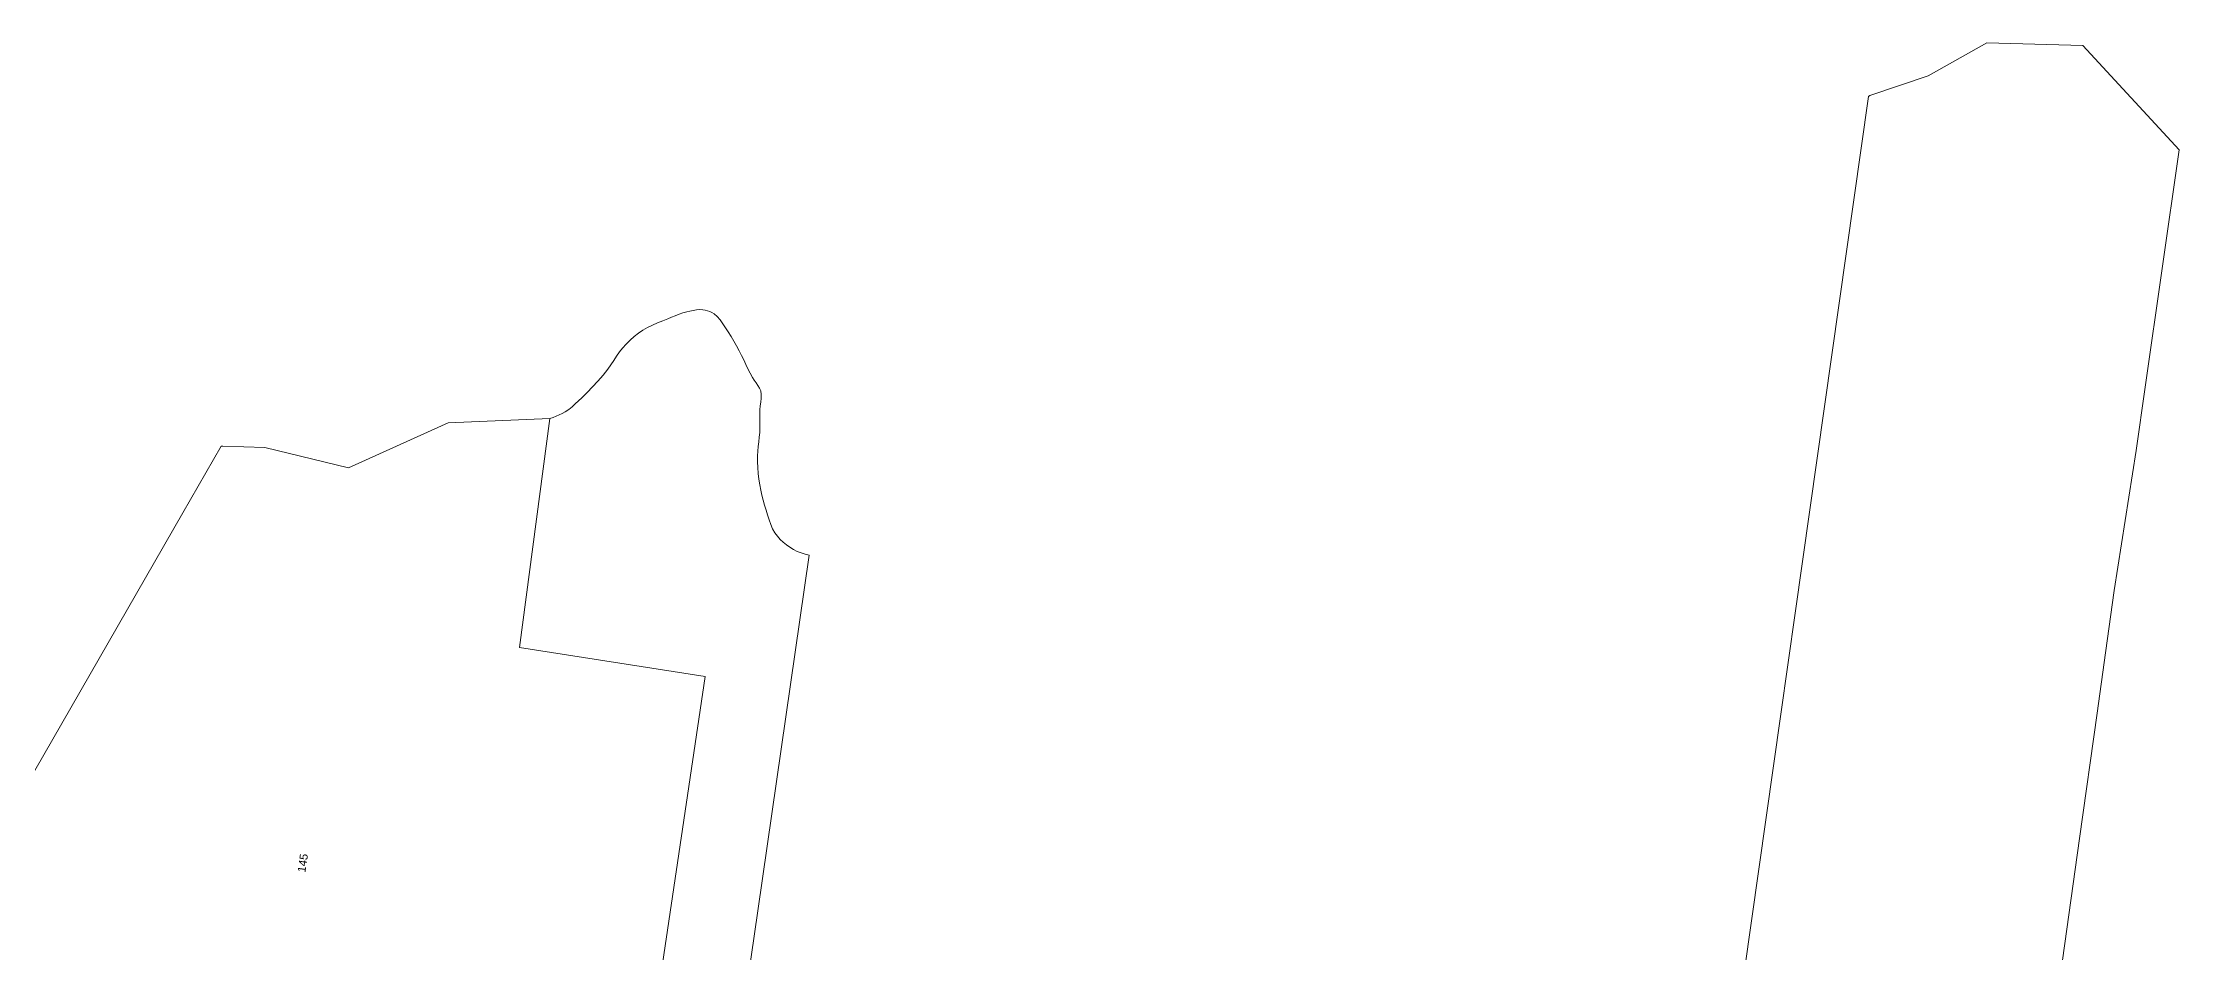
# Model space of a CAD drawing. Header units: metres. Extents: x 276563 to 554027, y 6210407 to 12421560.
# Drawn here: x 276838.7 to 277319.4, y 6211090.7 to 6211295.3 of the extents above; entities that cross this region are included whole.
import ezdxf

# ---------------------------------------------------------------- set-up
doc = ezdxf.new("R2010")
doc.units = ezdxf.units.M
for name, color, linetype, lineweight in [('Cadastre Buildings_SP_EXT', 9, 'Continuous', 5), ('Cadastre Land Parcels_SP_EXT', 9, 'Continuous', 5), ('Cadastre Roads_SP_EXT', 9, 'Continuous', 5)]:
    doc.layers.add(name, color=color, linetype=linetype, lineweight=lineweight)
doc.styles.get("Standard").update_dxf_attribs({"font": 'arial.ttf'})

msp = doc.modelspace()

# ---------------------------------------------------------------- linework, layer by layer
at = {"layer": 'Cadastre Buildings_SP_EXT', "linetype": 'Continuous'}
msp.add_lwpolyline([(277293.09, 6211088.95), (277296.89, 6211116.28), (277300.87, 6211144.51), (277302.78, 6211158.06), (277304.72, 6211172.03), (277309.67, 6211203.59), (277311.71, 6211217.82), (277319.35, 6211271.17), (277319.35, 6211271.17), (277297.64, 6211294.68), (277276.09, 6211295.27), (277262.86, 6211287.83), (277249.71, 6211283.42), (277249.47, 6211283.19), (277213.19, 6211028.02)], dxfattribs=at)
at = {"layer": 'Cadastre Land Parcels_SP_EXT', "linetype": 'Continuous'}
msp.add_lwpolyline([(276952.79, 6211210.78), (276929.95, 6211209.79), (276907.51, 6211199.66), (276888.65, 6211204.23), (276879.27, 6211204.55), (276878.85, 6211204.55), (276870.22, 6211189.52), (276719.56, 6210927.42), (276877.1, 6210837.05), (276935.85, 6210803.35), (276987.77, 6211152.72), (276945.96, 6211159.25), (276952.79, 6211210.78)], close=True, dxfattribs=at)
at = {"layer": 'Cadastre Roads_SP_EXT', "linetype": 'Continuous'}
msp.add_lwpolyline([(276956.29, 6210801.61), (276999.59, 6211100.02), (277011.15, 6211180.02), (277011.15, 6211180.02), (277010.24, 6211180.22), (277009.34, 6211180.51), (277008.45, 6211180.87), (277007.59, 6211181.31), (277006.77, 6211181.81), (277006.04, 6211182.33), (277005.32, 6211182.92), (277004.63, 6211183.56), (277004, 6211184.26), (277003.44, 6211185.02), (277002.91, 6211185.93), (277002.48, 6211186.93), (277002.11, 6211187.99), (277001.77, 6211189.07), (277001.44, 6211190.14), (277001.1, 6211191.25), (277000.78, 6211192.37), (277000.5, 6211193.51), (277000.24, 6211194.65), (277000.03, 6211195.8), (276999.84, 6211197.08), (276999.68, 6211198.39), (276999.58, 6211199.7), (276999.52, 6211201.01), (276999.51, 6211202.32), (276999.56, 6211203.38), (276999.67, 6211204.43), (276999.8, 6211205.49), (276999.92, 6211206.55), (277000, 6211207.6), (277000.04, 6211208.62), (277000.04, 6211209.64), (277000.04, 6211210.67), (277000.04, 6211211.69), (277000.06, 6211212.71), (277000.12, 6211213.57), (277000.24, 6211214.45), (277000.34, 6211215.32), (277000.36, 6211216.15), (277000.24, 6211216.94), (276999.99, 6211217.59), (276999.62, 6211218.19), (276999.2, 6211218.77), (276998.76, 6211219.35), (276998.37, 6211219.95), (276997.85, 6211220.92), (276997.37, 6211221.92), (276996.9, 6211222.92), (276996.43, 6211223.93), (276995.93, 6211224.91), (276995.36, 6211226), (276994.78, 6211227.09), (276994.18, 6211228.16), (276993.56, 6211229.21), (276992.91, 6211230.23), (276992.33, 6211231.13), (276991.74, 6211232.06), (276991.13, 6211232.94), (276990.47, 6211233.72), (276989.73, 6211234.31), (276989.26, 6211234.58), (276988.78, 6211234.8), (276988.27, 6211234.98), (276987.76, 6211235.12), (276987.25, 6211235.22), (276986.53, 6211235.27), (276985.79, 6211235.21), (276985.05, 6211235.08), (276984.31, 6211234.91), (276983.58, 6211234.73), (276982.72, 6211234.49), (276981.86, 6211234.2), (276981.01, 6211233.88), (276980.17, 6211233.53), (276979.32, 6211233.19), (276978.18, 6211232.73), (276977.04, 6211232.27), (276975.9, 6211231.78), (276974.8, 6211231.23), (276973.73, 6211230.6), (276972.76, 6211229.91), (276971.8, 6211229.17), (276970.88, 6211228.36), (276969.99, 6211227.5), (276969.15, 6211226.59), (276968.45, 6211225.71), (276967.8, 6211224.76), (276967.18, 6211223.77), (276966.55, 6211222.8), (276965.88, 6211221.87), (276964.78, 6211220.48), (276963.62, 6211219.15), (276962.43, 6211217.85), (276961.21, 6211216.61), (276959.96, 6211215.41), (276959.25, 6211214.73), (276958.53, 6211214.06), (276957.8, 6211213.4), (276957.05, 6211212.8), (276956.27, 6211212.27), (276955.6, 6211211.89), (276954.92, 6211211.55), (276954.22, 6211211.25), (276953.51, 6211210.99), (276952.79, 6211210.78), (276945.96, 6211159.25), (276987.77, 6211152.72), (276935.85, 6210803.35)], dxfattribs=at)

# ---------------------------------------------------------------- texts
at = {"layer": 'Cadastre Land Parcels_SP_EXT'}
msp.add_text('145', height=1.8, rotation=81.5403, dxfattribs=at).set_placement((276897.79, 6211108.57))

doc.saveas('drawing.dxf')
